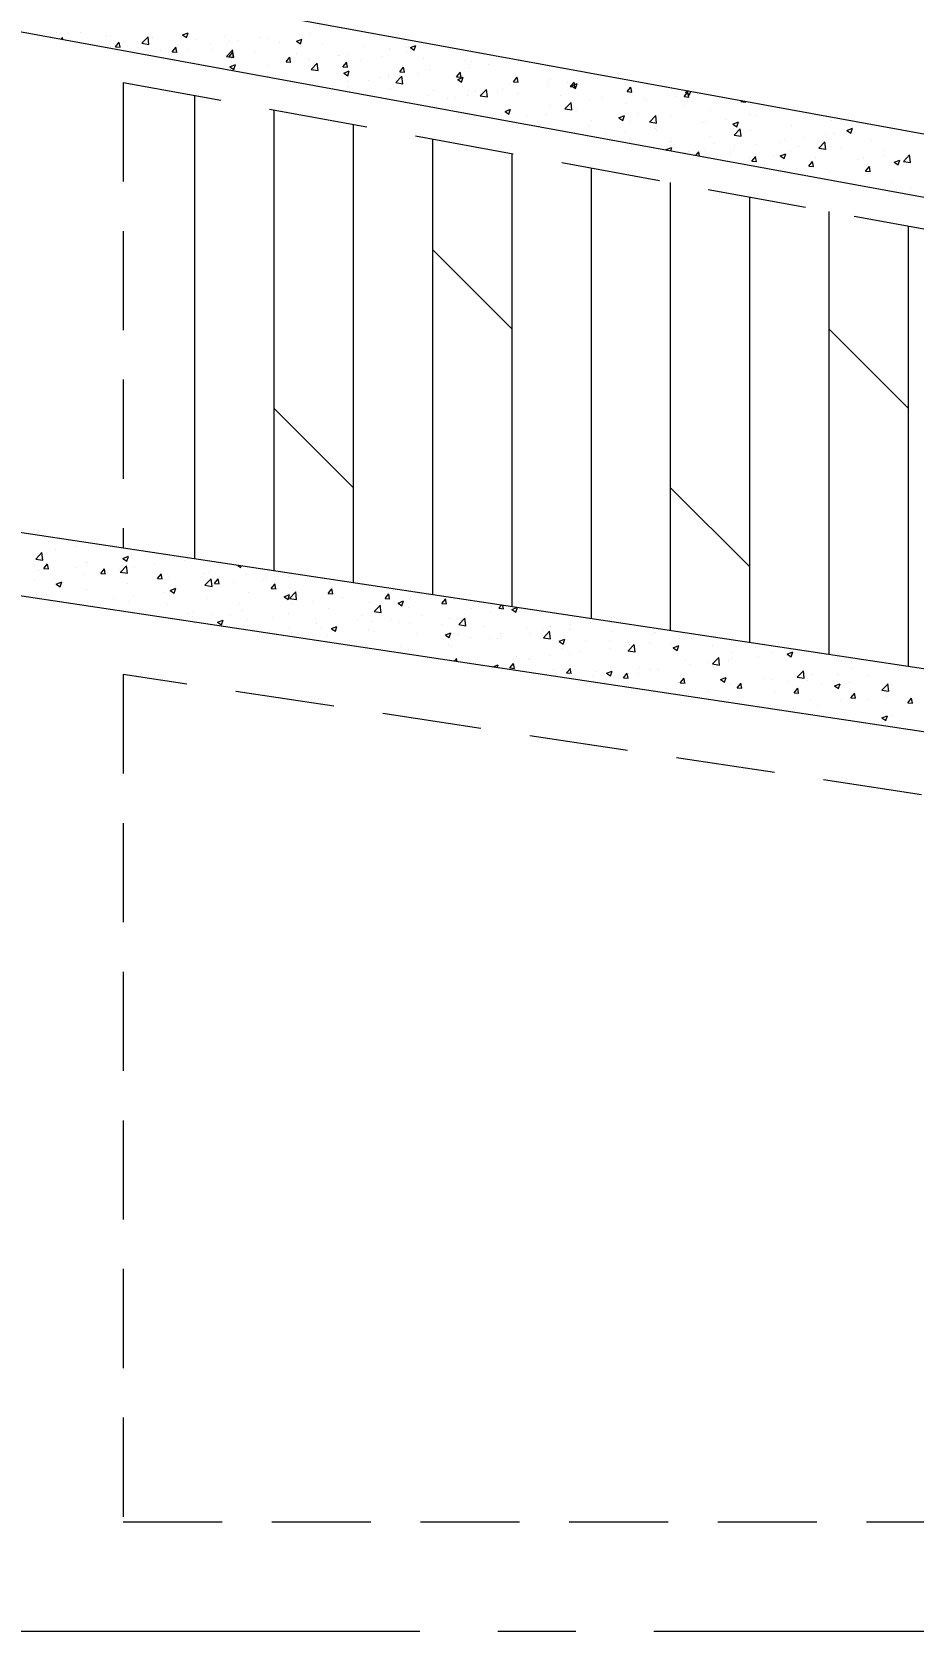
# Model space of a CAD drawing. Header units: millimetres. Extents: x 115500 to 206800, y -6300 to 53700.
# Drawn here: x 156958 to 159780, y 38500 to 43624 of the extents above; entities that cross this region are included whole.
import ezdxf

# ---------------------------------------------------------------- set-up
doc = ezdxf.new("R2010")
doc.units = ezdxf.units.MM
doc.linetypes.add('HIDDEN2', pattern=[4.7625, 3.175, -1.5875])
doc.linetypes.add('HT_Grid$0$CENTER2', pattern=[1.125, 0.75, -0.125, 0.125, -0.125])
doc.layers.get('Defpoints').update_dxf_attribs({"color": 151, "lineweight": 9})
for name, color, linetype, lineweight in [('HT_Dim Grid$0$NDC_S_DIM', 1, 'Continuous', 15), ('HT_Grid$0$NDC_S_AXIS', 5, 'HT_Grid$0$CENTER2', 13), ('NDC_S_BEAM', 3, 'HIDDEN2', 20), ('NDC_S_HATCH MATERIAL', 8, 'Continuous', 13), ('NDC_S_SLAB', 2, 'Continuous', 20)]:
    doc.layers.add(name, color=color, linetype=linetype, lineweight=lineweight)
doc.styles.add('HT_Dim Grid$0$NDC_DIM', font='', dxfattribs={"width": 0.75})
doc.styles.get('HT_Dim Grid$0$NDC_DIM').set_extended_font_data('Dotum')
doc.dimstyles.new('HT_Dim Grid$0$NDC_dim_150', dxfattribs={"dimscale": 150, "dimtxt": 2.5, "dimasz": 1.5, "dimexe": 1.5, "dimexo": 2.5, "dimgap": 1, "dimtad": 1, "dimdec": 0, "dimzin": 0, "dimdsep": 46, "dimtxsty": 'HT_Dim Grid$0$NDC_DIM', "dimblk": 'HT_Dim Grid$0$DIMMARK', "dimcen": 0.09, "dimdle": 1.2, "dimclrd": 1, "dimclre": 1, "dimclrt": 3, "dimadec": 0, "dimazin": 0, "dimtfac": 1, "dimtdec": 0, "dimtix": 1, "dimtofl": 0, "dimtmove": 0, "dimatfit": 3, "dimfxl": 8, "dimfxlon": 1, "dimtolj": 1, "dimtzin": 0, "dimarcsym": 0})

# ---------------------------------------------------------------- blocks, each defined once
blk = doc.blocks.new('HT_Dim Grid$0$DIMMARK')
at = {"layer": 'HT_Dim Grid$0$NDC_S_DIM', "color": 1}
blk.add_line((-1.5, 0), (1, 0), dxfattribs=at)
at = {"layer": 'HT_Dim Grid$0$NDC_S_DIM', "color": 2, "const_width": 0.1}
blk.add_lwpolyline([(-0.424, -0.424), (0.424, 0.424)], dxfattribs=at)
blk = doc.blocks.new('*D52')
at = {"layer": 'Defpoints', "color": 0, "ltscale": 200, "transparency": 16777216}
for p in [(191600, 51300), (130700, 38500), (191600, 38500)]:
    blk.add_point(p, dxfattribs=at)
at = {"layer": 'HT_Dim Grid$0$NDC_S_DIM', "color": 1, "lineweight": -2, "ltscale": 200, "transparency": 16777216}
for p, q in [((130700, 50100), (130700, 51525)), ((191600, 50100), (191600, 51525)), ((130925, 51300), (191375, 51300))]:
    blk.add_line(p, q, dxfattribs=at)
at = {"layer": 'HT_Dim Grid$0$NDC_S_DIM', "color": 1, "lineweight": -2, "ltscale": 200, "transparency": 16777216, "xscale": 225, "yscale": 225, "zscale": 225, "rotation": 180}
blk.add_blockref('HT_Dim Grid$0$DIMMARK', (130700, 51300), dxfattribs=at)
at = {"layer": 'HT_Dim Grid$0$NDC_S_DIM', "color": 1, "lineweight": -2, "ltscale": 200, "transparency": 16777216, "xscale": 225, "yscale": 225, "zscale": 225}
blk.add_blockref('HT_Dim Grid$0$DIMMARK', (191600, 51300), dxfattribs=at)
at = {"layer": 'HT_Dim Grid$0$NDC_S_DIM', "color": 3, "ltscale": 200, "transparency": 16777216, "insert": (161150, 51637.8), "char_height": 375, "attachment_point": 5, "style": 'HT_Dim Grid$0$NDC_DIM'}
blk.add_mtext('\\A1;60900', dxfattribs=at)
blk = doc.blocks.new('*D55')
at = {"layer": 'Defpoints', "color": 0, "ltscale": 200, "transparency": 16777216}
for p in [(161150, 50100), (150750, 38500), (161150, 38500)]:
    blk.add_point(p, dxfattribs=at)
at = {"layer": 'HT_Dim Grid$0$NDC_S_DIM', "color": 1, "lineweight": -2, "ltscale": 200, "transparency": 16777216}
for p, q in [((150750, 48900), (150750, 50325)), ((161150, 48900), (161150, 50325)), ((150975, 50100), (160925, 50100))]:
    blk.add_line(p, q, dxfattribs=at)
at = {"layer": 'HT_Dim Grid$0$NDC_S_DIM', "color": 1, "lineweight": -2, "ltscale": 200, "transparency": 16777216, "xscale": 225, "yscale": 225, "zscale": 225, "rotation": 180}
blk.add_blockref('HT_Dim Grid$0$DIMMARK', (150750, 50100), dxfattribs=at)
at = {"layer": 'HT_Dim Grid$0$NDC_S_DIM', "color": 1, "lineweight": -2, "ltscale": 200, "transparency": 16777216, "xscale": 225, "yscale": 225, "zscale": 225}
blk.add_blockref('HT_Dim Grid$0$DIMMARK', (161150, 50100), dxfattribs=at)
at = {"layer": 'HT_Dim Grid$0$NDC_S_DIM', "color": 3, "ltscale": 200, "transparency": 16777216, "insert": (155950, 50437.8), "char_height": 375, "attachment_point": 5, "style": 'HT_Dim Grid$0$NDC_DIM'}
blk.add_mtext('\\A1;10400', dxfattribs=at)

msp = doc.modelspace()

# ---------------------------------------------------------------- linework, layer by layer
at = {"layer": 'HT_Grid$0$NDC_S_AXIS', "ltscale": 2000}
msp.add_line((120700, 38500), (201600, 38500), dxfattribs=at)
at = {"layer": 'NDC_S_BEAM', "ltscale": 100}
for p, q in [((157250, 43462.7), (157250, 41969.7)), ((157250, 43462.7), (160750, 42822.1)), ((157250, 41565.2), (157250, 38850)), ((160750, 41038), (157250, 41565.2)), ((157250, 38850), (160700, 38850))]:
    msp.add_line(p, q, dxfattribs=at)
at = {"layer": 'NDC_S_HATCH MATERIAL', "linetype": 'Continuous', "ltscale": 100}
for p, q in [((157018.5, 43609.2), (157018.5, 43609.2)), ((157034.7, 43621.5), (157034.7, 43621.5)), ((157073.7, 43618.8), (157073.7, 43618.8)), ((157114.7, 43621.8), (157114.7, 43621.8)), ((157197.4, 43614.4), (157197.4, 43614.4)), ((157209.2, 43613.1), (157209.2, 43613.1)), ((157309.9, 43587.9), (157329.7, 43608.6)), ((157332.4, 43584.4), (157329.6, 43608.6)), ((157344.8, 43607.4), (157344.8, 43607.4)), ((157440, 43615.1), (157457.8, 43622)), ((157440, 43615), (157452.6, 43606.5)), ((157452.6, 43606.5), (157457.8, 43621.9)), ((157576.1, 43608.9), (157576.1, 43608.9)), ((157847.3, 43620), (157847.3, 43620)), ((157050, 43600.9), (157055.1, 43607)), ((157056.1, 43599.8), (157054.7, 43607)), ((157069.1, 43598.1), (157069.1, 43598.1)), ((157225, 43576.5), (157237.3, 43591.1)), ((157225, 43576.5), (157240.2, 43575.2)), ((157239.9, 43575.1), (157236.9, 43591)), ((157262.8, 43579), (157262.8, 43579)), ((157309.9, 43588.1), (157332.4, 43584.6)), ((157368, 43563.8), (157368, 43563.8)), ((157398.4, 43573.2), (157398.4, 43573.2)), ((157407.2, 43560.6), (157419.5, 43575.2)), ((157407.2, 43560.6), (157422.4, 43559.2)), ((157422, 43559.2), (157419.1, 43575.1)), ((157428, 43583.4), (157428, 43583.4)), ((157456.6, 43566.8), (157456.6, 43566.8)), ((157480.4, 43601.6), (157480.4, 43601.6)), ((157528.5, 43584.9), (157528.5, 43584.9)), ((157534, 43567.5), (157534, 43567.5)), ((157581, 43545.9), (157600.8, 43566.5)), ((157584.9, 43583), (157584.9, 43583)), ((157589.4, 43544.6), (157601.6, 43559.2)), ((157592, 43593.3), (157592, 43593.3)), ((157603.5, 43542.4), (157600.7, 43566.5)), ((157604.2, 43543.2), (157601.3, 43559.1)), ((157616, 43595.9), (157616, 43595.9)), ((157669.6, 43561.8), (157669.6, 43561.8)), ((157688.2, 43606), (157688.2, 43606)), ((157716.9, 43602.1), (157716.9, 43602.1)), ((157751.6, 43590.2), (157751.6, 43590.2)), ((157805, 43594.7), (157817.7, 43586.2)), ((157805.1, 43594.8), (157822.9, 43601.6)), ((157805.2, 43556), (157805.2, 43556)), ((157817.7, 43586.2), (157822.8, 43601.5)), ((157887.2, 43584.4), (157887.2, 43584.4)), ((158022.8, 43578.7), (158022.8, 43578.7)), ((158102, 43569), (158102, 43569)), ((158104.4, 43570.7), (158104.4, 43570.7)), ((158158.1, 43559), (158158.1, 43559)), ((158158.4, 43573), (158158.4, 43573)), ((158165.6, 43577.4), (158165.6, 43577.4)), ((158170.1, 43574.5), (158187.9, 43581.3)), ((158170.1, 43574.4), (158182.7, 43565.8)), ((158182.7, 43565.8), (158187.8, 43581.2)), ((158294, 43567.3), (158294, 43567.3)), ((157580.9, 43546), (157603.5, 43542.5)), ((157589.4, 43544.6), (157604.6, 43543.3)), ((157591.6, 43512.8), (157604.2, 43504.3)), ((157591.7, 43512.9), (157609.4, 43519.7)), ((157604.2, 43504.3), (157609.4, 43519.6)), ((157621.4, 43505.8), (157621.4, 43505.8)), ((157713.8, 43517.5), (157713.8, 43517.5)), ((157771.6, 43528.7), (157783.8, 43543.3)), ((157771.6, 43528.7), (157786.8, 43527.3)), ((157781.8, 43526.9), (157781.8, 43526.9)), ((157786.4, 43527.3), (157783.5, 43543.2)), ((157844.2, 43535.4), (157844.2, 43535.4)), ((157845.4, 43535.3), (157845.4, 43535.3)), ((157852.1, 43503.9), (157871.9, 43524.5)), ((157861.9, 43508.2), (157861.9, 43508.2)), ((157874.6, 43500.3), (157871.8, 43524.5)), ((157940.8, 43550.3), (157940.8, 43550.3)), ((157941.6, 43547.9), (157941.6, 43547.9)), ((157953.8, 43512.7), (157966, 43527.3)), ((157953.8, 43512.7), (157968.9, 43511.4)), ((157968.6, 43511.3), (157965.7, 43527.3)), ((157972.5, 43551.7), (157972.5, 43551.7)), ((158010, 43533.6), (158010, 43533.6)), ((158076.3, 43544.6), (158076.3, 43544.6)), ((158135.9, 43496.8), (158148.2, 43511.4)), ((158150.8, 43495.4), (158147.8, 43511.3)), ((158211.9, 43538.9), (158211.9, 43538.9)), ((158347.5, 43533.1), (158347.5, 43533.1)), ((158355.4, 43511), (158355.4, 43511)), ((158360, 43520.3), (158360, 43520.3)), ((158367.1, 43528.7), (158367.1, 43528.7)), ((158419, 43519.4), (158419, 43519.4)), ((158483.1, 43527.4), (158483.1, 43527.4)), ((158492, 43539.3), (158492, 43539.3)), ((158515.2, 43532.1), (158515.2, 43532.1)), ((157713.7, 43482.7), (157713.7, 43482.7)), ((157852, 43504), (157874.6, 43500.5)), ((157956.6, 43492.4), (157969.3, 43483.9)), ((157956.7, 43492.5), (157974.5, 43499.4)), ((157969.3, 43483.9), (157974.4, 43499.3)), ((157969.4, 43467.1), (157969.4, 43467.1)), ((158035.2, 43468.9), (158035.2, 43468.9)), ((158070.8, 43477.8), (158070.8, 43477.8)), ((158098.8, 43477.2), (158098.8, 43477.2)), ((158101.3, 43486.1), (158101.3, 43486.1)), ((158123.1, 43461.8), (158142.9, 43482.4)), ((158123.1, 43461.9), (158145.7, 43458.4)), ((158135.9, 43496.8), (158151.1, 43495.5)), ((158145.7, 43458.3), (158142.9, 43482.4)), ((158195, 43489.9), (158195, 43489.9)), ((158219, 43503.2), (158219, 43503.2)), ((158231.7, 43504), (158231.7, 43504)), ((158318.1, 43480.9), (158330.4, 43495.5)), ((158318.1, 43480.9), (158333.3, 43479.5)), ((158321.7, 43472.2), (158339.5, 43479)), ((158321.7, 43472.1), (158334.3, 43463.6)), ((158333, 43479.5), (158330, 43495.4)), ((158334.3, 43463.6), (158339.5, 43478.9)), ((158488.9, 43454.8), (158488.9, 43454.8)), ((158500.3, 43464.9), (158512.6, 43479.5)), ((158500.3, 43464.9), (158515.5, 43463.6)), ((158515.1, 43463.5), (158512.2, 43479.4)), ((158612.2, 43465.2), (158612.2, 43465.2)), ((158619.3, 43472.7), (158619.3, 43472.7)), ((158672.4, 43461.4), (158672.4, 43461.4)), ((158682.5, 43449), (158694.7, 43463.6)), ((158686.7, 43451.9), (158704.5, 43458.7)), ((158697.3, 43447.6), (158694.4, 43463.5)), ((158699.3, 43443.2), (158704.5, 43458.6)), ((158747.6, 43488.9), (158747.6, 43488.9)), ((158760.4, 43490.6), (158760.4, 43490.6)), ((158768.6, 43474), (158768.6, 43474)), ((157480, 41935.1), (157480, 43420.6)), ((157922.7, 43452.4), (157922.7, 43452.4)), ((157972.3, 43449.6), (157972.3, 43449.6)), ((158107.8, 43443.9), (158107.8, 43443.9)), ((158228.6, 43419.5), (158228.6, 43419.5)), ((158243.4, 43438.1), (158243.4, 43438.1)), ((158288.6, 43410.8), (158288.6, 43410.8)), ((158316, 43414.4), (158316, 43414.4)), ((158352.2, 43419.2), (158352.2, 43419.2)), ((158356.9, 43435.7), (158356.9, 43435.7)), ((158379, 43432.4), (158379, 43432.4)), ((158394.2, 43419.8), (158414, 43440.4)), ((158394.2, 43419.9), (158416.8, 43416.4)), ((158416.7, 43416.3), (158413.9, 43440.4)), ((158448.4, 43431.9), (158448.4, 43431.9)), ((158464.1, 43439.8), (158464.1, 43439.8)), ((158514.6, 43426.7), (158514.6, 43426.7)), ((158608.8, 43453), (158608.8, 43453)), ((158650.2, 43421), (158650.2, 43421)), ((158682.5, 43449), (158697.7, 43447.7)), ((158686.7, 43451.8), (158699.3, 43443.2)), ((158744.5, 43404.4), (158744.5, 43404.4)), ((158785.8, 43415.2), (158785.8, 43415.2)), ((158864.7, 43433), (158876.9, 43447.6)), ((158864.7, 43433), (158879.9, 43431.7)), ((158876.4, 43423.4), (158876.4, 43423.4)), ((158879.5, 43431.6), (158876.6, 43447.6)), ((158921.4, 43409.5), (158921.4, 43409.5)), ((158925.8, 43403.3), (158925.8, 43403.3)), ((159006.8, 43441.3), (159006.8, 43441.3)), ((159022, 43416), (159022, 43416)), ((159046.9, 43417.1), (159059.1, 43431.7)), ((159046.9, 43417.1), (159062, 43415.8)), ((159051.7, 43431.4), (159064.4, 43422.9)), ((159051.8, 43431.5), (159063, 43435.8)), ((159057, 43403.8), (159057, 43403.8)), ((159061.7, 43415.7), (159058.8, 43431.6)), ((159064.4, 43422.9), (159068.4, 43434.8)), ((159229.1, 43401.2), (159232.1, 43404.9)), ((159243.9, 43399.8), (159243.3, 43402.8)), ((157734, 41896.8), (157734, 43374.1)), ((158473.3, 43369.9), (158491.1, 43376.8)), ((158473.3, 43369.8), (158485.9, 43361.3)), ((158485.8, 43370.2), (158485.8, 43370.2)), ((158485.9, 43361.3), (158491.1, 43376.7)), ((158542, 43352.8), (158542, 43352.8)), ((158605.6, 43361.2), (158605.6, 43361.2)), ((158616.2, 43388.1), (158616.2, 43388.1)), ((158665.3, 43377.7), (158685.1, 43398.3)), ((158665.3, 43377.8), (158687.8, 43374.3)), ((158687.8, 43374.2), (158685, 43398.3)), ((158701.8, 43373.8), (158701.8, 43373.8)), ((158838.4, 43349.6), (158856.1, 43356.4)), ((158851, 43341), (158856.1, 43356.3)), ((158862.2, 43395), (158862.2, 43395)), ((158898, 43364.5), (158898, 43364.5)), ((158936.4, 43335.7), (158956.2, 43356.3)), ((158958.9, 43332.2), (158956.1, 43356.3)), ((159003.7, 43356.7), (159003.7, 43356.7)), ((159046.1, 43389.9), (159046.1, 43389.9)), ((159132, 43373), (159132, 43373)), ((159192.6, 43398), (159192.6, 43398)), ((159229.1, 43401.2), (159244.2, 43399.8)), ((159255.1, 43359.6), (159255.1, 43359.6)), ((159264, 43392), (159264, 43392)), ((159275.3, 43358), (159275.3, 43358)), ((157988, 41858.5), (157988, 43327.6)), ((158741.4, 43319.8), (158741.4, 43319.8)), ((158749.9, 43339.1), (158749.9, 43339.1)), ((158838.3, 43349.5), (158851, 43341)), ((158858.9, 43303.2), (158858.9, 43303.2)), ((158873.3, 43338.9), (158873.3, 43338.9)), ((158936.3, 43335.8), (158958.9, 43332.3)), ((158955.1, 43315.8), (158955.1, 43315.8)), ((158958.9, 43308.7), (158958.9, 43308.7)), ((159107, 43334.2), (159107, 43334.2)), ((159115.5, 43336.9), (159115.5, 43336.9)), ((159179.1, 43345.3), (159179.1, 43345.3)), ((159203.3, 43329.1), (159216, 43320.6)), ((159203.4, 43329.2), (159221.2, 43336.1)), ((159207.5, 43293.6), (159227.2, 43314.3)), ((159216, 43320.6), (159221.1, 43336)), ((159230, 43290.1), (159227.2, 43314.3)), ((159260.9, 43307.5), (159260.9, 43307.5)), ((159391.3, 43325.4), (159391.3, 43325.4)), ((159519.6, 43341.6), (159519.6, 43341.6)), ((159528.7, 43300), (159528.7, 43300)), ((159568.4, 43308.9), (159586.2, 43315.7)), ((159568.4, 43308.8), (159581, 43300.3)), ((159581, 43300.3), (159586.2, 43315.6)), ((159648.4, 43321.6), (159648.4, 43321.6)), ((159689.1, 43321.1), (159689.1, 43321.1)), ((158242, 41820.3), (158242, 43281.1)), ((158795.4, 43294.8), (158795.4, 43294.8)), ((158810.7, 43283.3), (158810.7, 43283.3)), ((158871.9, 43279.7), (158871.9, 43279.7)), ((158990, 43247.3), (159007.8, 43254.2)), ((159000.6, 43272.2), (159000.6, 43272.2)), ((159004.1, 43243.3), (159007.7, 43254.1)), ((159007.5, 43274), (159007.5, 43274)), ((159128.9, 43288.4), (159128.9, 43288.4)), ((159143.1, 43268.2), (159143.1, 43268.2)), ((159207.4, 43293.8), (159230, 43290.3)), ((159208.5, 43257.8), (159208.5, 43257.8)), ((159278.7, 43262.5), (159278.7, 43262.5)), ((159352.1, 43270.7), (159352.1, 43270.7)), ((159368.9, 43278.9), (159368.9, 43278.9)), ((159414.3, 43256.8), (159414.3, 43256.8)), ((159432.5, 43287.3), (159432.5, 43287.3)), ((159478.5, 43251.6), (159498.3, 43272.2)), ((159478.5, 43251.7), (159501.1, 43248.2)), ((159501.1, 43248.1), (159498.3, 43272.2)), ((159500.3, 43296.1), (159500.3, 43296.1)), ((159516.5, 43257.1), (159516.5, 43257.1)), ((159549.9, 43251.1), (159549.9, 43251.1)), ((159648.4, 43276.1), (159648.4, 43276.1)), ((159778.8, 43294), (159778.8, 43294)), ((158496, 41782), (158496, 43234.6)), ((158989.9, 43247.2), (158992.7, 43245.4)), ((159048.7, 43236.8), (159048.7, 43236.8)), ((159061.1, 43239.9), (159061.1, 43239.9)), ((159084.3, 43228.6), (159094.4, 43240.6)), ((159096.6, 43226.3), (159094, 43240.6)), ((159112.3, 43245.1), (159112.3, 43245.1)), ((159196.7, 43234.1), (159196.7, 43234.1)), ((159204, 43245.3), (159204, 43245.3)), ((159257.8, 43222.9), (159257.8, 43222.9)), ((159264.3, 43210.1), (159276.5, 43224.7)), ((159264.3, 43210.1), (159279.5, 43208.8)), ((159279.1, 43208.7), (159276.2, 43224.6)), ((159332.3, 43228.4), (159332.3, 43228.4)), ((159355, 43227), (159372.8, 43233.8)), ((159355, 43226.9), (159367.6, 43218.4)), ((159367.6, 43218.4), (159372.7, 43233.7)), ((159388.2, 43240.8), (159388.2, 43240.8)), ((159446.5, 43194.2), (159458.7, 43208.8)), ((159461.3, 43192.8), (159458.4, 43208.7)), ((159461.9, 43199.8), (159461.9, 43199.8)), ((159467.8, 43222.7), (159467.8, 43222.7)), ((159603.4, 43216.9), (159603.4, 43216.9)), ((159622.3, 43220.9), (159622.3, 43220.9)), ((159685.5, 43245.3), (159685.5, 43245.3)), ((159685.9, 43229.3), (159685.9, 43229.3)), ((159720, 43206.6), (159737.8, 43213.5)), ((159720, 43206.5), (159732.6, 43198)), ((159732.6, 43198), (159737.8, 43213.4)), ((159739, 43211.2), (159739, 43211.2)), ((159749.6, 43209.6), (159769.4, 43230.2)), ((159749.6, 43209.7), (159772.2, 43206.2)), ((159772.1, 43206), (159769.3, 43230.2)), ((159775.7, 43209.5), (159775.7, 43209.5)), ((158750, 41743.8), (158750, 43188.1)), ((159365.7, 43187.1), (159365.7, 43187.1)), ((159446.5, 43194.2), (159461.7, 43192.8)), ((159513.4, 43172.5), (159513.4, 43172.5)), ((159628.7, 43178.2), (159640.9, 43192.8)), ((159628.7, 43178.2), (159643.8, 43176.9)), ((159637.9, 43170), (159637.9, 43170)), ((159643.5, 43176.8), (159640.6, 43192.8)), ((159645.3, 43191.6), (159645.3, 43191.6)), ((159004, 41705.5), (159004, 43141.6)), ((159258, 41667.3), (159258, 43095.1)), ((159715.3, 43141.7), (159715.3, 43141.7)), ((159770.5, 43110.5), (159770.5, 43110.5)), ((159772.6, 43124.9), (159772.6, 43124.9)), ((159512, 41629), (159512, 43048.6)), ((159766, 41590.7), (159766, 43002.2)), ((158495.9, 42671.9), (158241.9, 42925.9)), ((159765.9, 42417.9), (159511.9, 42671.9)), ((157987.9, 42163.9), (157733.9, 42417.9)), ((159257.9, 41909.9), (159003.9, 42163.9)), ((157010.4, 41991.6), (157010.4, 41991.6)), ((157096.5, 41974.5), (157096.5, 41974.5)), ((156969.7, 41935.3), (156992.3, 41931.8)), ((156969.8, 41935.2), (156989.6, 41955.8)), ((156992.3, 41931.7), (156989.5, 41955.8)), ((156995.7, 41904.8), (157007.9, 41919.4)), ((157010.5, 41903.4), (157007.6, 41919.3)), ((157032.9, 41966.2), (157032.9, 41966.2)), ((157127.9, 41924.4), (157127.9, 41924.4)), ((157135.6, 41923.3), (157135.6, 41923.3)), ((157248.8, 41937), (157261.4, 41928.5)), ((157248.9, 41937.1), (157266.6, 41943.9)), ((157261.4, 41928.5), (157266.6, 41943.8)), ((157267.5, 41942.3), (157267.5, 41942.3)), ((157276.1, 41949.8), (157276.1, 41949.8)), ((157349.9, 41916.5), (157349.9, 41916.5)), ((157446.1, 41929.2), (157446.1, 41929.2)), ((156965.5, 41913.4), (156965.5, 41913.4)), ((156966.1, 41866), (156966.1, 41866)), ((156979.8, 41899), (156979.8, 41899)), ((156995.7, 41904.8), (157010.8, 41903.5)), ((157007.3, 41907), (157007.3, 41907)), ((157029.7, 41874.3), (157029.7, 41874.3)), ((157101.1, 41907.6), (157101.1, 41907.6)), ((157125.9, 41887), (157125.9, 41887)), ((157177.8, 41888.9), (157190.1, 41903.5)), ((157177.8, 41888.9), (157193, 41887.5)), ((157192.7, 41887.5), (157189.7, 41903.4)), ((157236.7, 41901.9), (157236.7, 41901.9)), ((157240.8, 41893.3), (157263.4, 41889.8)), ((157240.9, 41893.2), (157260.7, 41913.8)), ((157263.4, 41889.7), (157260.6, 41913.8)), ((157286.3, 41908.1), (157286.3, 41908.1)), ((157360, 41872.9), (157372.3, 41887.5)), ((157360, 41872.9), (157375.2, 41871.6)), ((157374.9, 41871.5), (157371.9, 41887.5)), ((157372.3, 41896.2), (157372.3, 41896.2)), ((157394.9, 41875.7), (157394.9, 41875.7)), ((157507.9, 41890.4), (157507.9, 41890.4)), ((157512, 41851.1), (157531.7, 41871.7)), ((157523.2, 41891.9), (157523.2, 41891.9)), ((157534.5, 41847.6), (157531.7, 41871.7)), ((157542.2, 41857), (157554.5, 41871.6)), ((157557, 41855.6), (157554.1, 41871.5)), ((157617.2, 41914.4), (157626.5, 41908.2)), ((157626.5, 41908.2), (157628, 41912.8)), ((157643.5, 41884.7), (157643.5, 41884.7)), ((157699.5, 41871.1), (157699.5, 41871.1)), ((157710, 41874.5), (157710, 41874.5)), ((157779.1, 41879), (157779.1, 41879)), ((157004.2, 41822.5), (157004.2, 41822.5)), ((157035.4, 41855.2), (157053.2, 41862)), ((157035.4, 41855.1), (157048, 41846.6)), ((157048, 41846.6), (157053.2, 41861.9)), ((157132.5, 41838.7), (157132.5, 41838.7)), ((157264.5, 41857.8), (157264.5, 41857.8)), ((157283.1, 41816.3), (157283.1, 41816.3)), ((157379.3, 41829), (157379.3, 41829)), ((157400.4, 41834.8), (157413.1, 41826.2)), ((157400.5, 41834.8), (157418.3, 41841.7)), ((157413.1, 41826.2), (157418.2, 41841.6)), ((157413.7, 41823.7), (157413.7, 41823.7)), ((157511.9, 41851.2), (157534.5, 41847.7)), ((157539.7, 41850.1), (157539.7, 41850.1)), ((157542.2, 41857), (157557.4, 41855.7)), ((157561.8, 41849.1), (157561.8, 41849.1)), ((157603.3, 41858.5), (157603.3, 41858.5)), ((157652, 41826.4), (157652, 41826.4)), ((157724.4, 41841.1), (157736.6, 41855.6)), ((157724.4, 41841), (157739.6, 41839.7)), ((157739.2, 41839.7), (157736.3, 41855.6)), ((157765.5, 41814.5), (157783.3, 41821.3)), ((157765.5, 41814.4), (157778.1, 41805.9)), ((157770.8, 41818.8), (157770.8, 41818.8)), ((157778.1, 41805.9), (157783.2, 41821.2)), ((157782.4, 41844.3), (157782.4, 41844.3)), ((157783, 41809.1), (157802.8, 41829.7)), ((157805.6, 41805.6), (157802.7, 41829.7)), ((157906.6, 41825.1), (157918.8, 41839.7)), ((157906.6, 41825.1), (157921.8, 41823.8)), ((157910.7, 41860.6), (157910.7, 41860.6)), ((157921.4, 41823.7), (157918.5, 41839.6)), ((157919, 41844.2), (157919, 41844.2)), ((158088.8, 41809.2), (158101, 41823.8)), ((158103.6, 41807.8), (158100.7, 41823.7)), ((158113.3, 41834.2), (158113.3, 41834.2)), ((157219.5, 41807.9), (157219.5, 41807.9)), ((157261.4, 41773.2), (157261.4, 41773.2)), ((157265.6, 41798.3), (157265.6, 41798.3)), ((157322.8, 41766.4), (157322.8, 41766.4)), ((157391.8, 41791.1), (157391.8, 41791.1)), ((157474.6, 41767.9), (157474.6, 41767.9)), ((157520.1, 41807.4), (157520.1, 41807.4)), ((157622.7, 41793.3), (157622.7, 41793.3)), ((157632.6, 41771), (157632.6, 41771)), ((157783, 41809.2), (157805.6, 41805.7)), ((157793.1, 41792.1), (157793.1, 41792.1)), ((157856.6, 41800.4), (157856.6, 41800.4)), ((157907.6, 41776), (157907.6, 41776)), ((157952.8, 41813.1), (157952.8, 41813.1)), ((158039.5, 41795), (158039.5, 41795)), ((158054.1, 41767), (158073.9, 41787.7)), ((158054.1, 41767.2), (158076.7, 41763.7)), ((158076.6, 41763.5), (158073.8, 41787.7)), ((158088.8, 41809.2), (158103.9, 41807.8)), ((158130.5, 41794.2), (158148.3, 41801)), ((158130.5, 41794.1), (158143.1, 41785.5)), ((158143.1, 41785.5), (158148.3, 41800.9)), ((158164.1, 41780.7), (158164.1, 41780.7)), ((158170, 41812.9), (158170, 41812.9)), ((158271, 41793.2), (158283.2, 41807.8)), ((158271, 41793.2), (158286.1, 41791.9)), ((158285.8, 41791.8), (158282.8, 41807.8)), ((158312.2, 41806.2), (158312.2, 41806.2)), ((158366.6, 41776.2), (158366.6, 41776.2)), ((158427.1, 41763.7), (158427.1, 41763.7)), ((158430.2, 41784.6), (158430.2, 41784.6)), ((158453.1, 41777.3), (158461.5, 41787.2)), ((158453.1, 41777.3), (158468.3, 41776)), ((158468, 41775.9), (158466, 41786.5)), ((158495.5, 41773.7), (158508.2, 41765.2)), ((158495.6, 41773.8), (158511, 41779.8)), ((158508.1, 41765.2), (158512.9, 41779.5)), ((157458.4, 41760.7), (157458.4, 41760.7)), ((157472.9, 41749.9), (157472.9, 41749.9)), ((157536.4, 41758.3), (157536.4, 41758.3)), ((157552, 41732.5), (157564.7, 41724)), ((157552.1, 41732.6), (157569.9, 41739.4)), ((157564.7, 41724), (157569.8, 41739.3)), ((157594, 41754.9), (157594, 41754.9)), ((157647.6, 41720.8), (157647.6, 41720.8)), ((157648.9, 41741.9), (157648.9, 41741.9)), ((157729.6, 41749.2), (157729.6, 41749.2)), ((157779.3, 41759.7), (157779.3, 41759.7)), ((157783.1, 41715.1), (157783.1, 41715.1)), ((157865.2, 41743.5), (157865.2, 41743.5)), ((157867.8, 41729.9), (157867.8, 41729.9)), ((157886, 41712.9), (157886, 41712.9)), ((157917.1, 41712.2), (157934.9, 41719.1)), ((157917.1, 41712.1), (157929.7, 41703.6)), ((157929.7, 41703.6), (157934.9, 41719)), ((158000.8, 41737.7), (158000.8, 41737.7)), ((158016, 41755.3), (158016, 41755.3)), ((158046.4, 41734.1), (158046.4, 41734.1)), ((158110, 41742.4), (158110, 41742.4)), ((158136.4, 41732), (158136.4, 41732)), ((158166.9, 41728.4), (158166.9, 41728.4)), ((158206.2, 41755.1), (158206.2, 41755.1)), ((158272, 41726.3), (158272, 41726.3)), ((158295.2, 41744.6), (158295.2, 41744.6)), ((158325.1, 41725.1), (158347.7, 41721.6)), ((158325.2, 41725), (158345, 41745.6)), ((158347.7, 41721.5), (158344.9, 41745.6)), ((158407.5, 41720.6), (158407.5, 41720.6)), ((158543.1, 41714.8), (158543.1, 41714.8)), ((158620, 41718.2), (158620, 41718.2)), ((158682.7, 41713.3), (158682.7, 41713.3)), ((158683.6, 41726.6), (158683.6, 41726.6)), ((158746.1, 41730.9), (158746.1, 41730.9)), ((158779.8, 41739.2), (158779.8, 41739.2)), ((158814.6, 41732.3), (158814.6, 41732.3)), ((157719.7, 41704.5), (157719.7, 41704.5)), ((157789.8, 41700.3), (157789.8, 41700.3)), ((157904.5, 41691.4), (157904.5, 41691.4)), ((157918.7, 41709.3), (157918.7, 41709.3)), ((158036.5, 41710.5), (158036.5, 41710.5)), ((158054.3, 41703.6), (158054.3, 41703.6)), ((158189.9, 41697.9), (158189.9, 41697.9)), ((158282.1, 41691.9), (158299.9, 41698.7)), ((158282.1, 41691.8), (158294.7, 41683.3)), ((158292.1, 41660.1), (158292.1, 41660.1)), ((158294.7, 41683.3), (158299.9, 41698.6)), ((158299.8, 41676), (158299.8, 41676)), ((158325.5, 41692.2), (158325.5, 41692.2)), ((158363.4, 41684.4), (158363.4, 41684.4)), ((158424, 41679.1), (158424, 41679.1)), ((158449.9, 41680), (158449.9, 41680)), ((158459.6, 41697.1), (158459.6, 41697.1)), ((158461.1, 41686.4), (158461.1, 41686.4)), ((158554.4, 41697), (158554.4, 41697)), ((158596.2, 41683.1), (158618.8, 41679.6)), ((158596.3, 41683), (158616.1, 41703.6)), ((158596.7, 41680.7), (158596.7, 41680.7)), ((158598, 41705.5), (158598, 41705.5)), ((158618.8, 41679.4), (158616, 41703.6)), ((158647.1, 41671.5), (158659.8, 41662.9)), ((158647.2, 41671.6), (158665, 41678.4)), ((158659.8, 41662.9), (158664.9, 41678.3)), ((158678.7, 41709.1), (158678.7, 41709.1)), ((158732.3, 41675), (158732.3, 41675)), ((158807, 41675.1), (158807, 41675.1)), ((158814.3, 41703.4), (158814.3, 41703.4)), ((158867.4, 41640.9), (158887.1, 41661.5)), ((158867.9, 41669.2), (158867.9, 41669.2)), ((158873.4, 41660.2), (158873.4, 41660.2)), ((158889.9, 41637.4), (158887.1, 41661.5)), ((158937, 41668.5), (158937, 41668.5)), ((158942, 41665.6), (158942, 41665.6)), ((158949.9, 41697.6), (158949.9, 41697.6)), ((158955.1, 41700.5), (158955.1, 41700.5)), ((159003.5, 41663.5), (159003.5, 41663.5)), ((159033.2, 41681.2), (159033.2, 41681.2)), ((159070.3, 41681.9), (159070.3, 41681.9)), ((159085.5, 41691.9), (159085.5, 41691.9)), ((158139.4, 41654.9), (158139.4, 41654.9)), ((158163.8, 41643.8), (158163.8, 41643.8)), ((158301.7, 41654.6), (158301.7, 41654.6)), ((158310.8, 41607.7), (158318.4, 41616.8)), ((158320, 41606.3), (158318.1, 41616.7)), ((158510.7, 41624.3), (158510.7, 41624.3)), ((158551.3, 41612.5), (158551.3, 41612.5)), ((158553.2, 41618), (158553.2, 41618)), ((158616.8, 41626.4), (158616.8, 41626.4)), ((158658.9, 41649.7), (158658.9, 41649.7)), ((158679.6, 41628.7), (158679.6, 41628.7)), ((158713, 41639), (158713, 41639)), ((158811.5, 41647.8), (158811.5, 41647.8)), ((158867.3, 41641), (158889.9, 41637.5)), ((159012.2, 41651.2), (159030, 41658)), ((159012.2, 41651.1), (159024.8, 41642.6)), ((159024.8, 41642.6), (159029.9, 41657.9)), ((159052.1, 41611.7), (159052.1, 41611.7)), ((159138.4, 41598.9), (159158.2, 41619.5)), ((159139.1, 41657.8), (159139.1, 41657.8)), ((159160.9, 41595.4), (159158.1, 41619.5)), ((159190.4, 41610.5), (159190.4, 41610.5)), ((159199.1, 41616.4), (159199.1, 41616.4)), ((159200.3, 41637.1), (159200.3, 41637.1)), ((159274.6, 41652.1), (159274.6, 41652.1)), ((159286.6, 41623.2), (159286.6, 41623.2)), ((159329.5, 41634.3), (159329.5, 41634.3)), ((159377.2, 41630.9), (159395, 41637.7)), ((159377.2, 41630.8), (159389.8, 41622.3)), ((159389.8, 41622.3), (159395, 41637.6)), ((158392.8, 41596.9), (158392.8, 41596.9)), ((158420.9, 41594.6), (158420.9, 41594.6)), ((158433.7, 41589.5), (158434.4, 41589)), ((158433.8, 41589.6), (158451.5, 41596.5)), ((158448.3, 41587), (158451.5, 41596.4)), ((158488.4, 41586.2), (158500.6, 41600.8)), ((158488.4, 41586.2), (158503.6, 41584.9)), ((158492.6, 41585.7), (158492.6, 41585.7)), ((158503.2, 41584.8), (158500.3, 41600.8)), ((158628.2, 41580), (158628.2, 41580)), ((158670.6, 41570.3), (158682.8, 41584.9)), ((158670.6, 41570.3), (158685.7, 41569)), ((158685.4, 41568.9), (158682.5, 41584.8)), ((158755.9, 41560.8), (158755.9, 41560.8)), ((158763.8, 41574.3), (158763.8, 41574.3)), ((158798.7, 41569.2), (158811.4, 41560.7)), ((158798.8, 41569.3), (158816.6, 41576.1)), ((158806.6, 41560), (158806.6, 41560)), ((158808.5, 41563.2), (158808.5, 41563.2)), ((158811.4, 41560.7), (158816.5, 41576)), ((158852.7, 41554.4), (158865, 41569)), ((158867.6, 41553), (158864.6, 41568.9)), ((158870.2, 41568.3), (158870.2, 41568.3)), ((158899.4, 41568.5), (158899.4, 41568.5)), ((158904, 41586.2), (158904, 41586.2)), ((158938.9, 41581.1), (158938.9, 41581.1)), ((158966.4, 41581), (158966.4, 41581)), ((159035, 41562.8), (159035, 41562.8)), ((159067.2, 41597.3), (159067.2, 41597.3)), ((159126.8, 41602.1), (159126.8, 41602.1)), ((159138.4, 41599), (159161, 41595.5)), ((159409.5, 41556.8), (159429.3, 41577.5)), ((159432, 41553.3), (159429.2, 41577.4)), ((159454.7, 41566), (159454.7, 41566)), ((159539.9, 41565.1), (159539.9, 41565.1)), ((159586.6, 41585), (159586.6, 41585)), ((159634.2, 41561.8), (159634.2, 41561.8)), ((159700.3, 41586.3), (159700.3, 41586.3)), ((158852.7, 41554.4), (158867.9, 41553)), ((159034.9, 41538.4), (159047.2, 41553)), ((159034.9, 41538.4), (159050.1, 41537.1)), ((159049.8, 41537), (159046.8, 41552.9)), ((159064.1, 41512.8), (159064.1, 41512.8)), ((159123.5, 41510.3), (159123.5, 41510.3)), ((159163.8, 41548.9), (159181.6, 41555.8)), ((159163.8, 41548.8), (159176.4, 41540.3)), ((159170.6, 41557.1), (159170.6, 41557.1)), ((159176.4, 41540.3), (159181.6, 41555.7)), ((159196, 41531.8), (159196, 41531.8)), ((159217.1, 41522.5), (159229.4, 41537.1)), ((159217.1, 41522.5), (159232.3, 41521.1)), ((159219.7, 41523), (159219.7, 41523)), ((159231.9, 41521.1), (159229, 41537)), ((159306.1, 41551.3), (159306.1, 41551.3)), ((159326.4, 41549.7), (159326.4, 41549.7)), ((159337.9, 41511), (159337.9, 41511)), ((159380.1, 41544.1), (159380.1, 41544.1)), ((159399.3, 41506.5), (159411.5, 41521.1)), ((159399.3, 41506.5), (159414.5, 41505.2)), ((159409.5, 41557), (159432, 41553.4)), ((159414.1, 41505.1), (159411.2, 41521.1)), ((159441.7, 41545.6), (159441.7, 41545.6)), ((159443.7, 41552.5), (159443.7, 41552.5)), ((159486, 41536.4), (159486, 41536.4)), ((159528.8, 41528.5), (159541.4, 41520)), ((159528.9, 41528.6), (159546.6, 41535.4)), ((159541.4, 41520), (159546.6, 41535.3)), ((159577.3, 41539.9), (159577.3, 41539.9)), ((159680.5, 41514.9), (159703.1, 41511.4)), ((159680.6, 41514.8), (159700.4, 41535.4)), ((159703.1, 41511.3), (159700.3, 41535.4)), ((159712.9, 41534.2), (159712.9, 41534.2)), ((159714, 41518.4), (159714, 41518.4)), ((159059.9, 41501.9), (159059.9, 41501.9)), ((159189.8, 41485.5), (159189.8, 41485.5)), ((159323.3, 41465.2), (159323.3, 41465.2)), ((159398.8, 41455.2), (159398.8, 41455.2)), ((159451.6, 41481.4), (159451.6, 41481.4)), ((159473.1, 41465), (159473.1, 41465)), ((159546.9, 41480.6), (159546.9, 41480.6)), ((159581.5, 41490.6), (159593.7, 41505.2)), ((159581.5, 41490.6), (159596.7, 41489.3)), ((159583.6, 41500.5), (159583.6, 41500.5)), ((159596.3, 41489.2), (159593.4, 41505.1)), ((159633.5, 41486.1), (159633.5, 41486.1)), ((159695, 41506), (159695, 41506)), ((159697.1, 41494.4), (159697.1, 41494.4)), ((159763.7, 41474.7), (159775.9, 41489.3)), ((159763.7, 41474.7), (159778.9, 41473.3)), ((159778.5, 41473.3), (159775.6, 41489.2)), ((159376.9, 41452.3), (159376.9, 41452.3)), ((159663.5, 41404.4), (159663.5, 41404.4)), ((159680.4, 41426.2), (159693.1, 41417.7)), ((159680.5, 41426.3), (159698.2, 41433.2)), ((159693.1, 41417.7), (159698.2, 41433.1)), ((159710.9, 41433.8), (159710.9, 41433.8)), ((159726.5, 41406.9), (159726.5, 41406.9))]:
    msp.add_line(p, q, dxfattribs=at)
at = {"layer": 'NDC_S_SLAB', "ltscale": 10}
for p, q in [((148331.8, 45400), (182587.5, 39130)), ((148313.7, 45200), (179728.3, 39450)), ((173978.7, 39450), (147090.1, 43500)), ((173963.8, 39250), (147075.1, 43300))]:
    msp.add_line(p, q, dxfattribs=at)

# ---------------------------------------------------------------- dimensions: what is measured, and where the dimension line sits
at = {"layer": 'HT_Dim Grid$0$NDC_S_DIM', "ltscale": 200}
for base, p1, p2, picture, middle in [((191600, 51300), (130700, 38500), (191600, 38500), '*D52', (161150, 51637.8)), ((161150, 50100), (150750, 38500), (161150, 38500), '*D55', (155950, 50437.8))]:
    dim = msp.add_linear_dim(base=base, p1=p1, p2=p2, dimstyle='HT_Dim Grid$0$NDC_dim_150', override={"dimtmove": 1}, dxfattribs=at)
    dim.commit()
    dim.dimension.update_dxf_attribs({"geometry": picture, "text_midpoint": middle})

doc.saveas('drawing.dxf')
